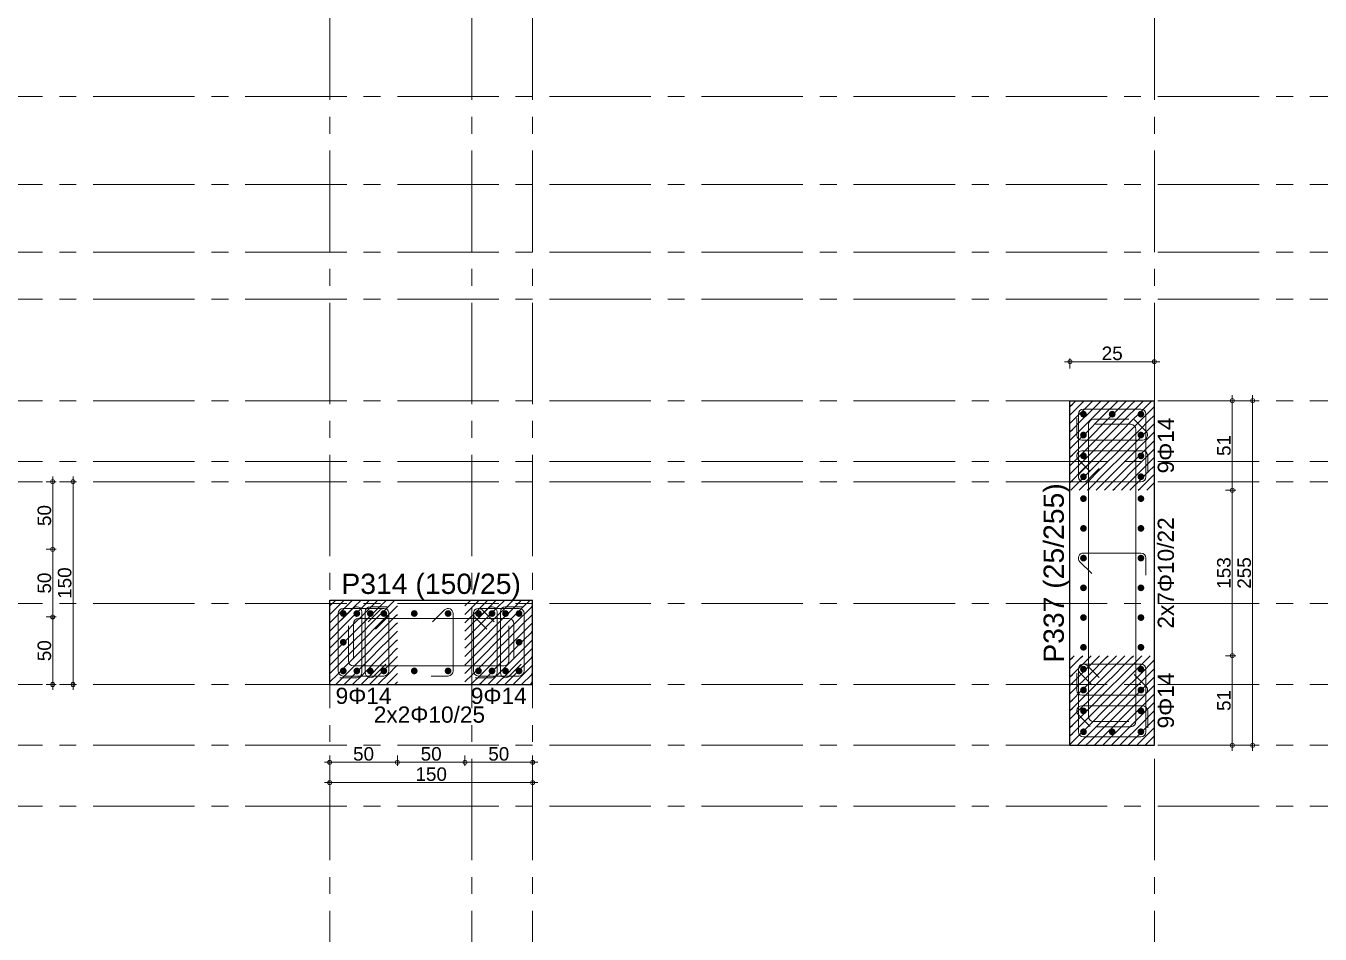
# Model space of a CAD drawing. Header units: millimetres. Extents: x 2232 to 85269, y -3593 to 5869.
# Drawn here: x 33487 to 34444, y 3788 to 4461 of the extents above; entities that cross this region are included whole.
import ezdxf

# ---------------------------------------------------------------- set-up
doc = ezdxf.new("R2010")
doc.units = ezdxf.units.MM
doc.linetypes.add('CENTER2', pattern=[112.5, 75, -12.5, 12.5, -12.5])
doc.linetypes.add('DASHDOT2', pattern=[12.7, 6.35, -3.175, 0, -3.175])
doc.layers.add('aks', color=251, linetype='DASHDOT2', lineweight=35)
for name, color, linetype in [('Donatı Yazısı', 7, 'Continuous'), ('Donatı Çizgisi', 7, 'Continuous'), ('Kolon', 7, 'Continuous'), ('Ölçülendirme', 7, 'Continuous')]:
    doc.layers.add(name, color=color, linetype=linetype)
doc.styles.add('arial_1_18', font='arial.ttf', dxfattribs={"height": 0.2})

# ---------------------------------------------------------------- blocks, each defined once
blk = doc.blocks.new('IDE999Entity6996')
at = {"layer": 'aks', "color": 250, "linetype": 'CENTER2', "lineweight": 5}
blk.add_lwpolyline([(24980.63, 200), (24980.63, 2530)], dxfattribs=at)
blk = doc.blocks.new('IDE999Entity7003')
at = {"layer": 'aks', "color": 250, "linetype": 'CENTER2', "lineweight": 5}
blk.add_lwpolyline([(25485.63, 200), (25485.63, 2530)], dxfattribs=at)
blk = doc.blocks.new('IDE999Entity7004')
at = {"layer": 'aks', "color": 250, "linetype": 'CENTER2', "lineweight": 5}
blk.add_lwpolyline([(24875.63, 200), (24875.63, 2530)], dxfattribs=at)
blk = doc.blocks.new('IDE999Entity7005')
at = {"layer": 'aks', "color": 250, "linetype": 'CENTER2', "lineweight": 5}
blk.add_lwpolyline([(25025.63, 200), (25025.63, 2530)], dxfattribs=at)
blk = doc.blocks.new('IDE999Entity7007')
at = {"layer": 'aks', "color": 250, "linetype": 'CENTER2', "lineweight": 5}
blk.add_lwpolyline([(24025.63, 1440), (27285.63, 1440)], dxfattribs=at)
blk = doc.blocks.new('IDE999Entity7008')
at = {"layer": 'aks', "color": 250, "linetype": 'CENTER2', "lineweight": 5}
blk.add_lwpolyline([(24025.63, 1290), (27285.63, 1290)], dxfattribs=at)
blk = doc.blocks.new('IDE999Entity7009')
at = {"layer": 'aks', "color": 250, "linetype": 'CENTER2', "lineweight": 5}
blk.add_lwpolyline([(24025.63, 1065), (27285.63, 1065)], dxfattribs=at)
blk = doc.blocks.new('IDE999Entity7010')
at = {"layer": 'aks', "color": 250, "linetype": 'CENTER2', "lineweight": 5}
blk.add_lwpolyline([(24025.63, 915), (27285.63, 915)], dxfattribs=at)
blk = doc.blocks.new('IDE999Entity7011')
at = {"layer": 'aks', "color": 250, "linetype": 'CENTER2', "lineweight": 5}
blk.add_lwpolyline([(24025.63, 1170), (27285.63, 1170)], dxfattribs=at)
blk = doc.blocks.new('IDE999Entity7012')
at = {"layer": 'aks', "color": 250, "linetype": 'CENTER2', "lineweight": 5}
blk.add_lwpolyline([(24025.63, 1325), (27285.63, 1325)], dxfattribs=at)
blk = doc.blocks.new('IDE999Entity7013')
at = {"layer": 'aks', "color": 250, "linetype": 'CENTER2', "lineweight": 5}
blk.add_lwpolyline([(24025.63, 1215), (27285.63, 1215)], dxfattribs=at)
blk = doc.blocks.new('IDE999Entity7014')
at = {"layer": 'aks', "color": 250, "linetype": 'CENTER2', "lineweight": 5}
blk.add_lwpolyline([(24025.63, 960), (27285.63, 960)], dxfattribs=at)
blk = doc.blocks.new('IDE999Entity7017')
at = {"layer": 'aks', "color": 250, "linetype": 'CENTER2', "lineweight": 5}
blk.add_lwpolyline([(24025.63, 1155), (27285.63, 1155)], dxfattribs=at)
blk = doc.blocks.new('IDE999Entity7018')
at = {"layer": 'aks', "color": 250, "linetype": 'CENTER2', "lineweight": 5}
blk.add_lwpolyline([(24025.63, 1005), (27285.63, 1005)], dxfattribs=at)
blk = doc.blocks.new('IDE999Entity7043')
at = {"layer": 'aks', "color": 250, "linetype": 'CENTER2', "lineweight": 5}
blk.add_lwpolyline([(24025.63, 1375), (27285.63, 1375)], dxfattribs=at)

msp = doc.modelspace()

# ---------------------------------------------------------------- hatches: boundary and pattern name
at = {"layer": 'Donatı Çizgisi', "linetype": 'Continuous', "lineweight": 5}
h = msp.add_hatch(color=5, dxfattribs=at)
edge = h.paths.add_edge_path(flags=0)
edge.add_arc((34269.23, 4173.17), 2.5, 0, 360)
h = msp.add_hatch(color=5, dxfattribs=at)
edge = h.paths.add_edge_path(flags=0)
edge.add_arc((34290.48, 4173.17), 2.5, 0, 360)
h = msp.add_hatch(color=5, dxfattribs=at)
edge = h.paths.add_edge_path(flags=0)
edge.add_arc((34311.73, 4173.17), 2.5, 0, 360)
h = msp.add_hatch(color=5, dxfattribs=at)
edge = h.paths.add_edge_path(flags=0)
edge.add_arc((34269.23, 4157.73), 2.5, 0, 360)
h = msp.add_hatch(color=5, dxfattribs=at)
edge = h.paths.add_edge_path(flags=0)
edge.add_arc((34311.73, 4157.73), 2.5, 0, 360)
h = msp.add_hatch(color=5, dxfattribs=at)
edge = h.paths.add_edge_path(flags=0)
edge.add_arc((34269.23, 4142.3), 2.5, 0, 360)
h = msp.add_hatch(color=5, dxfattribs=at)
edge = h.paths.add_edge_path(flags=0)
edge.add_arc((34311.73, 4142.3), 2.5, 0, 360)
h = msp.add_hatch(color=5, dxfattribs=at)
edge = h.paths.add_edge_path(flags=0)
edge.add_arc((34269.23, 4126.87), 2.5, 0, 360)
h = msp.add_hatch(color=5, dxfattribs=at)
edge = h.paths.add_edge_path(flags=0)
edge.add_arc((34311.73, 4126.87), 2.5, 0, 360)
h = msp.add_hatch(color=5, dxfattribs=at)
edge = h.paths.add_edge_path(flags=0)
edge.add_arc((34269.23, 4110.67), 2.5, 0, 360)
h = msp.add_hatch(color=5, dxfattribs=at)
edge = h.paths.add_edge_path(flags=0)
edge.add_arc((34311.73, 4110.67), 2.5, 0, 360)
h = msp.add_hatch(color=5, dxfattribs=at)
edge = h.paths.add_edge_path(flags=0)
edge.add_arc((34269.23, 4088.67), 2.5, 0, 360)
h = msp.add_hatch(color=5, dxfattribs=at)
edge = h.paths.add_edge_path(flags=0)
edge.add_arc((34311.73, 4088.67), 2.5, 0, 360)
h = msp.add_hatch(color=5, dxfattribs=at)
edge = h.paths.add_edge_path(flags=0)
edge.add_arc((34269.23, 4066.67), 2.5, 0, 360)
h = msp.add_hatch(color=5, dxfattribs=at)
edge = h.paths.add_edge_path(flags=0)
edge.add_arc((34311.73, 4066.67), 2.5, 0, 360)
h = msp.add_hatch(color=5, dxfattribs=at)
edge = h.paths.add_edge_path(flags=0)
edge.add_arc((34269.23, 4044.67), 2.5, 0, 360)
h = msp.add_hatch(color=5, dxfattribs=at)
edge = h.paths.add_edge_path(flags=0)
edge.add_arc((34311.73, 4044.67), 2.5, 0, 360)
h = msp.add_hatch(color=5, dxfattribs=at)
edge = h.paths.add_edge_path(flags=0)
edge.add_arc((33721.73, 4025.67), 2.5, 0, 360)
h = msp.add_hatch(color=5, dxfattribs=at)
edge = h.paths.add_edge_path(flags=0)
edge.add_arc((33731.73, 4025.67), 2.5, 0, 360)
h = msp.add_hatch(color=5, dxfattribs=at)
edge = h.paths.add_edge_path(flags=0)
edge.add_arc((33741.73, 4025.67), 2.5, 0, 360)
h = msp.add_hatch(color=5, dxfattribs=at)
edge = h.paths.add_edge_path(flags=0)
edge.add_arc((33751.73, 4025.67), 2.5, 0, 360)
h = msp.add_hatch(color=5, dxfattribs=at)
edge = h.paths.add_edge_path(flags=0)
edge.add_arc((33774.23, 4025.67), 2.5, 0, 360)
h = msp.add_hatch(color=5, dxfattribs=at)
edge = h.paths.add_edge_path(flags=0)
edge.add_arc((33799.23, 4025.67), 2.5, 0, 360)
h = msp.add_hatch(color=5, dxfattribs=at)
edge = h.paths.add_edge_path(flags=0)
edge.add_arc((33821.73, 4025.67), 2.5, 0, 360)
h = msp.add_hatch(color=5, dxfattribs=at)
edge = h.paths.add_edge_path(flags=0)
edge.add_arc((33831.73, 4025.67), 2.5, 0, 360)
h = msp.add_hatch(color=5, dxfattribs=at)
edge = h.paths.add_edge_path(flags=0)
edge.add_arc((33841.73, 4025.67), 2.5, 0, 360)
h = msp.add_hatch(color=5, dxfattribs=at)
edge = h.paths.add_edge_path(flags=0)
edge.add_arc((33851.73, 4025.67), 2.5, 0, 360)
h = msp.add_hatch(color=5, dxfattribs=at)
edge = h.paths.add_edge_path(flags=0)
edge.add_arc((34269.23, 4022.67), 2.5, 0, 360)
h = msp.add_hatch(color=5, dxfattribs=at)
edge = h.paths.add_edge_path(flags=0)
edge.add_arc((34311.73, 4022.67), 2.5, 0, 360)
h = msp.add_hatch(color=5, dxfattribs=at)
edge = h.paths.add_edge_path(flags=0)
edge.add_arc((33721.73, 4004.42), 2.5, 0, 360)
h = msp.add_hatch(color=5, dxfattribs=at)
edge = h.paths.add_edge_path(flags=0)
edge.add_arc((33851.73, 4004.42), 2.5, 0, 360)
h = msp.add_hatch(color=5, dxfattribs=at)
edge = h.paths.add_edge_path(flags=0)
edge.add_arc((34269.23, 4000.67), 2.5, 0, 360)
h = msp.add_hatch(color=5, dxfattribs=at)
edge = h.paths.add_edge_path(flags=0)
edge.add_arc((34311.73, 4000.67), 2.5, 0, 360)
h = msp.add_hatch(color=5, dxfattribs=at)
edge = h.paths.add_edge_path(flags=0)
edge.add_arc((33721.73, 3983.17), 2.5, 0, 360)
h = msp.add_hatch(color=5, dxfattribs=at)
edge = h.paths.add_edge_path(flags=0)
edge.add_arc((33731.73, 3983.17), 2.5, 0, 360)
h = msp.add_hatch(color=5, dxfattribs=at)
edge = h.paths.add_edge_path(flags=0)
edge.add_arc((33741.73, 3983.17), 2.5, 0, 360)
h = msp.add_hatch(color=5, dxfattribs=at)
edge = h.paths.add_edge_path(flags=0)
edge.add_arc((33751.73, 3983.17), 2.5, 0, 360)
h = msp.add_hatch(color=5, dxfattribs=at)
edge = h.paths.add_edge_path(flags=0)
edge.add_arc((33774.23, 3983.17), 2.5, 0, 360)
h = msp.add_hatch(color=5, dxfattribs=at)
edge = h.paths.add_edge_path(flags=0)
edge.add_arc((33799.23, 3983.17), 2.5, 0, 360)
h = msp.add_hatch(color=5, dxfattribs=at)
edge = h.paths.add_edge_path(flags=0)
edge.add_arc((33821.73, 3983.17), 2.5, 0, 360)
h = msp.add_hatch(color=5, dxfattribs=at)
edge = h.paths.add_edge_path(flags=0)
edge.add_arc((33831.73, 3983.17), 2.5, 0, 360)
h = msp.add_hatch(color=5, dxfattribs=at)
edge = h.paths.add_edge_path(flags=0)
edge.add_arc((33841.73, 3983.17), 2.5, 0, 360)
h = msp.add_hatch(color=5, dxfattribs=at)
edge = h.paths.add_edge_path(flags=0)
edge.add_arc((33851.73, 3983.17), 2.5, 0, 360)
h = msp.add_hatch(color=5, dxfattribs=at)
edge = h.paths.add_edge_path(flags=0)
edge.add_arc((34269.23, 3984.47), 2.5, 0, 360)
h = msp.add_hatch(color=5, dxfattribs=at)
edge = h.paths.add_edge_path(flags=0)
edge.add_arc((34311.73, 3984.47), 2.5, 0, 360)
h = msp.add_hatch(color=5, dxfattribs=at)
edge = h.paths.add_edge_path(flags=0)
edge.add_arc((34269.23, 3969.03), 2.5, 0, 360)
h = msp.add_hatch(color=5, dxfattribs=at)
edge = h.paths.add_edge_path(flags=0)
edge.add_arc((34311.73, 3969.03), 2.5, 0, 360)
h = msp.add_hatch(color=5, dxfattribs=at)
edge = h.paths.add_edge_path(flags=0)
edge.add_arc((34269.23, 3953.6), 2.5, 0, 360)
h = msp.add_hatch(color=5, dxfattribs=at)
edge = h.paths.add_edge_path(flags=0)
edge.add_arc((34311.73, 3953.6), 2.5, 0, 360)
h = msp.add_hatch(color=5, dxfattribs=at)
edge = h.paths.add_edge_path(flags=0)
edge.add_arc((34269.23, 3938.17), 2.5, 0, 360)
h = msp.add_hatch(color=5, dxfattribs=at)
edge = h.paths.add_edge_path(flags=0)
edge.add_arc((34290.48, 3938.17), 2.5, 0, 360)
h = msp.add_hatch(color=5, dxfattribs=at)
edge = h.paths.add_edge_path(flags=0)
edge.add_arc((34311.73, 3938.17), 2.5, 0, 360)

# ---------------------------------------------------------------- linework, layer by layer
at = {"layer": 'Donatı Çizgisi', "color": 5, "linetype": 'Continuous', "lineweight": 5}
for points in [[(34269.23, 4176.92), (34311.73, 4176.92)], [(34265.48, 4126.87), (34265.48, 4173.17)], [(34315.48, 4173.17), (34315.48, 4126.87)], [(34266.58, 4129.52), (34275.42, 4138.36)], [(34280.72, 4133.05), (34271.88, 4124.21)], [(34311.73, 4123.12), (34269.23, 4123.12)], [(33717.98, 4025.67), (33717.98, 3983.17)], [(33751.73, 4029.42), (33721.73, 4029.42)], [(33749.08, 4028.32), (33740.24, 4019.48)], [(33745.54, 4014.17), (33754.38, 4023.01)], [(33755.48, 3983.17), (33755.48, 4025.67)], [(33817.98, 3983.17), (33817.98, 4025.67)], [(33827.92, 4014.17), (33819.08, 4023.01)], [(33821.73, 4029.42), (33851.73, 4029.42)], [(33824.38, 4028.32), (33833.22, 4019.48)], [(33855.48, 4025.67), (33855.48, 3983.17)], [(34265.48, 3984.47), (34265.48, 3938.17)], [(34311.73, 3988.22), (34269.23, 3988.22)], [(34280.72, 3978.28), (34271.88, 3987.12)], [(34315.48, 3938.17), (34315.48, 3984.47)], [(33721.73, 3979.42), (33751.73, 3979.42)], [(33851.73, 3979.42), (33821.73, 3979.42)], [(34266.58, 3981.81), (34275.42, 3972.97)], [(34269.23, 3934.42), (34311.73, 3934.42)]]:
    msp.add_lwpolyline(points, dxfattribs=at)
at = {"layer": 'Donatı Çizgisi', "color": 1, "linetype": 'Continuous', "lineweight": 5}
for points in [[(34264.23, 4157.73), (34264.23, 4170.23)], [(34272.98, 3949.42), (34272.98, 4165.67)], [(34276.73, 4169.42), (34302.73, 4169.42)], [(34304.23, 4165.67), (34278.23, 4165.67)], [(34306.79, 4169.22), (34315.63, 4160.38)], [(34307.98, 3945.67), (34307.98, 4161.92)], [(34312.98, 4153.98), (34267.98, 4153.98)], [(34267.98, 4146.05), (34312.98, 4146.05)], [(34274.17, 4130.81), (34265.33, 4139.65)], [(34316.73, 4142.3), (34316.73, 4129.8)], [(34269.23, 4070.42), (34311.73, 4070.42)], [(34275.42, 4055.17), (34266.58, 4064.01)], [(34315.48, 4066.67), (34315.48, 4054.17)], [(33741.73, 4030.67), (33754.23, 4030.67)], [(33841.73, 4030.67), (33854.23, 4030.67)], [(33720.24, 4020.73), (33729.08, 4029.57)], [(33732.98, 4021.92), (33844.23, 4021.92)], [(33735.48, 4026.92), (33735.48, 3981.92)], [(33737.98, 3981.92), (33737.98, 4026.92)], [(33787.74, 4019.48), (33796.58, 4028.32)], [(33802.98, 4025.67), (33802.98, 3983.17)], [(33820.24, 4020.73), (33829.08, 4029.57)], [(33835.48, 4026.92), (33835.48, 3981.92)], [(33837.98, 3981.92), (33837.98, 4026.92)], [(33725.48, 4016.67), (33725.48, 3990.67)], [(33729.23, 3992.17), (33729.23, 4018.17)], [(33844.23, 3990.67), (33844.23, 4016.67)], [(33847.98, 4018.17), (33847.98, 3992.17)], [(33729.23, 3986.92), (33840.48, 3986.92)], [(33753.22, 3988.1), (33744.38, 3979.26)], [(33853.22, 3988.1), (33844.38, 3979.26)], [(33731.73, 3978.17), (33719.23, 3978.17)], [(33799.23, 3979.42), (33786.73, 3979.42)], [(33831.73, 3978.17), (33819.23, 3978.17)], [(34264.23, 3969.03), (34264.23, 3981.53)], [(34306.79, 3980.52), (34315.63, 3971.68)], [(34312.98, 3965.28), (34267.98, 3965.28)], [(34267.98, 3957.35), (34312.98, 3957.35)], [(34274.17, 3942.11), (34265.33, 3950.95)], [(34302.73, 3945.67), (34276.73, 3945.67)], [(34316.73, 3953.6), (34316.73, 3941.1)], [(34278.23, 3941.92), (34304.23, 3941.92)]]:
    msp.add_lwpolyline(points, dxfattribs=at)
at = {"layer": 'Donatı Çizgisi', "color": 5, "linetype": 'Continuous', "lineweight": 5}
for centre, start, end in [((34269.23, 4173.17), 90, 180), ((34311.73, 4173.17), 0, 90), ((34269.23, 4126.87), 135, 270), ((34269.23, 4126.87), 180, 315), ((34311.73, 4126.87), 270, 0), ((33721.73, 4025.67), 90, 180), ((33751.73, 4025.67), 0, 135), ((33751.73, 4025.67), 315, 90), ((33821.73, 4025.67), 90, 225), ((33821.73, 4025.67), 45, 180), ((33851.73, 4025.67), 0, 90), ((33721.73, 3983.17), 180, 270), ((33751.73, 3983.17), 270, 0), ((33821.73, 3983.17), 180, 270), ((33851.73, 3983.17), 270, 0), ((34269.23, 3984.47), 45, 180), ((34269.23, 3984.47), 90, 225), ((34311.73, 3984.47), 0, 90), ((34269.23, 3938.17), 180, 270), ((34311.73, 3938.17), 270, 0)]:
    msp.add_arc(centre, 3.75, start, end, dxfattribs=at)
at = {"layer": 'Donatı Çizgisi', "color": 1, "linetype": 'Continuous', "lineweight": 5}
for centre, start, end in [((34276.73, 4165.67), 90, 180), ((34304.23, 4161.92), 0, 90), ((34267.98, 4157.73), 180, 270), ((34312.98, 4157.73), 270, 45), ((34267.98, 4142.3), 90, 225), ((34312.98, 4142.3), 0, 90), ((34269.23, 4066.67), 90, 225), ((34311.73, 4066.67), 0, 90), ((33731.73, 4026.92), 0, 135), ((33741.73, 4026.92), 90, 180), ((33831.73, 4026.92), 0, 135), ((33841.73, 4026.92), 90, 180), ((33732.98, 4018.17), 90, 180), ((33799.23, 4025.67), 0, 135), ((33844.23, 4018.17), 0, 90), ((33729.23, 3990.67), 180, 270), ((33799.23, 3983.17), 270, 0), ((33840.48, 3990.67), 270, 0), ((33731.73, 3981.92), 270, 0), ((33741.73, 3981.92), 180, 315), ((33831.73, 3981.92), 270, 0), ((33841.73, 3981.92), 180, 315), ((34267.98, 3969.03), 180, 270), ((34312.98, 3969.03), 270, 45), ((34267.98, 3953.6), 90, 225), ((34312.98, 3953.6), 0, 90), ((34276.73, 3949.42), 180, 270), ((34304.23, 3945.67), 270, 0)]:
    msp.add_arc(centre, 3.75, start, end, dxfattribs=at)
at = {"layer": 'Kolon', "color": 33, "linetype": 'Continuous', "lineweight": -3}
for points in [[(34259.23, 3928.17), (34259.23, 4183.17)], [(34259.23, 4183.17), (34321.73, 4183.17)], [(34321.73, 3928.17), (34321.73, 4183.17)], [(33711.73, 4035.67), (33861.73, 4035.67)], [(33711.73, 3973.17), (33711.73, 4035.67)], [(33861.73, 3973.17), (33861.73, 4035.67)], [(33711.73, 3973.17), (33861.73, 3973.17)], [(34259.23, 3928.17), (34321.73, 3928.17)]]:
    msp.add_lwpolyline(points, dxfattribs=at)
at = {"layer": 'Kolon', "color": 251, "linetype": 'Continuous', "lineweight": -3}
for points in [[(34259.23, 4178.8), (34261.1, 4180.67)], [(34259.23, 4172.55), (34261.1, 4174.42)], [(34261.1, 4180.67), (34263.6, 4183.17)], [(34261.1, 4168.17), (34273.6, 4180.67)], [(34261.1, 4174.42), (34267.35, 4180.67)], [(34267.35, 4180.67), (34269.85, 4183.17)], [(34267.35, 4168.17), (34273.6, 4174.42)], [(34273.6, 4180.67), (34276.1, 4183.17)], [(34273.6, 4168.17), (34286.1, 4180.67)], [(34273.6, 4174.42), (34279.85, 4180.67)], [(34279.85, 4180.67), (34282.35, 4183.17)], [(34279.85, 4168.17), (34286.1, 4174.42)], [(34286.1, 4180.67), (34288.6, 4183.17)], [(34286.1, 4168.17), (34298.6, 4180.67)], [(34286.1, 4174.42), (34292.35, 4180.67)], [(34292.35, 4180.67), (34294.85, 4183.17)], [(34292.35, 4168.17), (34298.6, 4174.42)], [(34298.6, 4180.67), (34301.1, 4183.17)], [(34298.6, 4168.17), (34311.1, 4180.67)], [(34298.6, 4174.42), (34304.85, 4180.67)], [(34304.85, 4180.67), (34307.35, 4183.17)], [(34304.85, 4168.17), (34311.1, 4174.42)], [(34311.1, 4180.67), (34313.6, 4183.17)], [(34311.1, 4174.42), (34317.35, 4180.67)], [(34311.1, 4168.17), (34321.73, 4178.8)], [(34317.35, 4180.67), (34319.85, 4183.17)], [(34259.23, 4166.3), (34261.1, 4168.17)], [(34261.1, 4155.67), (34273.6, 4168.17)], [(34261.1, 4161.92), (34267.35, 4168.17)], [(34273.6, 4155.67), (34286.1, 4168.17)], [(34273.6, 4161.92), (34279.85, 4168.17)], [(34286.1, 4155.67), (34298.6, 4168.17)], [(34286.1, 4161.92), (34292.35, 4168.17)], [(34298.6, 4155.67), (34311.1, 4168.17)], [(34298.6, 4161.92), (34304.85, 4168.17)], [(34311.1, 4161.92), (34317.35, 4168.17)], [(34311.1, 4155.67), (34321.73, 4166.3)], [(34317.35, 4168.17), (34321.73, 4172.55)], [(34259.23, 4160.05), (34261.1, 4161.92)], [(34259.23, 4153.8), (34261.1, 4155.67)], [(34261.1, 4143.17), (34273.6, 4155.67)], [(34261.1, 4149.42), (34267.35, 4155.67)], [(34267.35, 4155.67), (34273.6, 4161.92)], [(34273.6, 4143.17), (34286.1, 4155.67)], [(34273.6, 4149.42), (34279.85, 4155.67)], [(34279.85, 4155.67), (34286.1, 4161.92)], [(34286.1, 4143.17), (34298.6, 4155.67)], [(34286.1, 4149.42), (34292.35, 4155.67)], [(34292.35, 4155.67), (34298.6, 4161.92)], [(34298.6, 4143.17), (34311.1, 4155.67)], [(34298.6, 4149.42), (34304.85, 4155.67)], [(34304.85, 4155.67), (34311.1, 4161.92)], [(34311.1, 4149.42), (34317.35, 4155.67)], [(34317.35, 4155.67), (34321.73, 4160.05)], [(34259.23, 4147.55), (34261.1, 4149.42)], [(34267.35, 4143.17), (34273.6, 4149.42)], [(34279.85, 4143.17), (34286.1, 4149.42)], [(34292.35, 4143.17), (34298.6, 4149.42)], [(34304.85, 4143.17), (34311.1, 4149.42)], [(34311.1, 4143.17), (34321.73, 4153.8)], [(34317.35, 4143.17), (34321.73, 4147.55)], [(34259.23, 4141.3), (34261.1, 4143.17)], [(34259.23, 4135.05), (34261.1, 4136.92)], [(34261.1, 4130.67), (34273.6, 4143.17)], [(34261.1, 4136.92), (34267.35, 4143.17)], [(34267.35, 4130.67), (34273.6, 4136.92)], [(34273.6, 4130.67), (34286.1, 4143.17)], [(34273.6, 4136.92), (34279.85, 4143.17)], [(34279.85, 4130.67), (34286.1, 4136.92)], [(34286.1, 4130.67), (34298.6, 4143.17)], [(34286.1, 4136.92), (34292.35, 4143.17)], [(34292.35, 4130.67), (34298.6, 4136.92)], [(34298.6, 4130.67), (34311.1, 4143.17)], [(34298.6, 4136.92), (34304.85, 4143.17)], [(34304.85, 4130.67), (34311.1, 4136.92)], [(34311.1, 4136.92), (34317.35, 4143.17)], [(34311.1, 4130.67), (34321.73, 4141.3)], [(34259.23, 4128.8), (34261.1, 4130.67)], [(34261.1, 4118.17), (34273.6, 4130.67)], [(34261.1, 4124.42), (34267.35, 4130.67)], [(34273.6, 4118.17), (34286.1, 4130.67)], [(34273.6, 4124.42), (34279.85, 4130.67)], [(34286.1, 4118.17), (34298.6, 4130.67)], [(34286.1, 4124.42), (34292.35, 4130.67)], [(34298.6, 4118.17), (34311.1, 4130.67)], [(34298.6, 4124.42), (34304.85, 4130.67)], [(34311.1, 4124.42), (34317.35, 4130.67)], [(34311.1, 4118.17), (34321.73, 4128.8)], [(34317.35, 4130.67), (34321.73, 4135.05)], [(34259.23, 4122.55), (34261.1, 4124.42)], [(34259.8, 4116.87), (34261.1, 4118.17)], [(34266.05, 4116.87), (34267.35, 4118.17)], [(34267.35, 4118.17), (34273.6, 4124.42)], [(34272.3, 4116.87), (34273.6, 4118.17)], [(34278.55, 4116.87), (34279.85, 4118.17)], [(34279.85, 4118.17), (34286.1, 4124.42)], [(34284.8, 4116.87), (34286.1, 4118.17)], [(34291.05, 4116.87), (34292.35, 4118.17)], [(34292.35, 4118.17), (34298.6, 4124.42)], [(34297.3, 4116.87), (34298.6, 4118.17)], [(34303.55, 4116.87), (34304.85, 4118.17)], [(34304.85, 4118.17), (34311.1, 4124.42)], [(34309.8, 4116.87), (34311.1, 4118.17)], [(34316.05, 4116.87), (34317.35, 4118.17)], [(34317.35, 4118.17), (34321.73, 4122.55)], [(33711.73, 4031.3), (33716.1, 4035.67)], [(33711.73, 4018.8), (33723.6, 4030.67)], [(33711.73, 4025.05), (33717.35, 4030.67)], [(33717.35, 4030.67), (33722.35, 4035.67)], [(33723.6, 4030.67), (33728.6, 4035.67)], [(33723.6, 4018.17), (33736.1, 4030.67)], [(33723.6, 4024.42), (33729.85, 4030.67)], [(33729.85, 4030.67), (33734.85, 4035.67)], [(33736.1, 4030.67), (33741.1, 4035.67)], [(33736.1, 4018.17), (33748.6, 4030.67)], [(33736.1, 4024.42), (33742.35, 4030.67)], [(33742.35, 4030.67), (33747.35, 4035.67)], [(33748.6, 4030.67), (33753.6, 4035.67)], [(33748.6, 4018.17), (33761.1, 4030.67)], [(33748.6, 4024.42), (33754.85, 4030.67)], [(33754.85, 4030.67), (33759.85, 4035.67)], [(33761.1, 4030.67), (33761.73, 4031.3)], [(33811.73, 4031.3), (33816.1, 4035.67)], [(33811.73, 4018.8), (33823.6, 4030.67)], [(33811.73, 4025.05), (33817.35, 4030.67)], [(33817.35, 4030.67), (33822.35, 4035.67)], [(33823.6, 4030.67), (33828.6, 4035.67)], [(33823.6, 4018.17), (33836.1, 4030.67)], [(33823.6, 4024.42), (33829.85, 4030.67)], [(33829.85, 4030.67), (33834.85, 4035.67)], [(33836.1, 4030.67), (33841.1, 4035.67)], [(33836.1, 4018.17), (33848.6, 4030.67)], [(33836.1, 4024.42), (33842.35, 4030.67)], [(33842.35, 4030.67), (33847.35, 4035.67)], [(33848.6, 4030.67), (33853.6, 4035.67)], [(33848.6, 4018.17), (33861.1, 4030.67)], [(33848.6, 4024.42), (33854.85, 4030.67)], [(33854.85, 4030.67), (33859.85, 4035.67)], [(33861.1, 4030.67), (33861.73, 4031.3)], [(33717.35, 4018.17), (33723.6, 4024.42)], [(33729.85, 4018.17), (33736.1, 4024.42)], [(33742.35, 4018.17), (33748.6, 4024.42)], [(33754.85, 4018.17), (33761.1, 4024.42)], [(33761.1, 4024.42), (33761.73, 4025.05)], [(33817.35, 4018.17), (33823.6, 4024.42)], [(33829.85, 4018.17), (33836.1, 4024.42)], [(33842.35, 4018.17), (33848.6, 4024.42)], [(33854.85, 4018.17), (33861.1, 4024.42)], [(33861.1, 4024.42), (33861.73, 4025.05)], [(33711.73, 4006.3), (33723.6, 4018.17)], [(33711.73, 4012.55), (33717.35, 4018.17)], [(33717.35, 4005.67), (33723.6, 4011.92)], [(33723.6, 4005.67), (33736.1, 4018.17)], [(33723.6, 4011.92), (33729.85, 4018.17)], [(33729.85, 4005.67), (33736.1, 4011.92)], [(33736.1, 4005.67), (33748.6, 4018.17)], [(33736.1, 4011.92), (33742.35, 4018.17)], [(33742.35, 4005.67), (33748.6, 4011.92)], [(33748.6, 4005.67), (33761.1, 4018.17)], [(33748.6, 4011.92), (33754.85, 4018.17)], [(33754.85, 4005.67), (33761.1, 4011.92)], [(33761.1, 4018.17), (33761.73, 4018.8)], [(33761.1, 4011.92), (33761.73, 4012.55)], [(33811.73, 4006.3), (33823.6, 4018.17)], [(33811.73, 4012.55), (33817.35, 4018.17)], [(33817.35, 4005.67), (33823.6, 4011.92)], [(33823.6, 4005.67), (33836.1, 4018.17)], [(33823.6, 4011.92), (33829.85, 4018.17)], [(33829.85, 4005.67), (33836.1, 4011.92)], [(33836.1, 4005.67), (33848.6, 4018.17)], [(33836.1, 4011.92), (33842.35, 4018.17)], [(33842.35, 4005.67), (33848.6, 4011.92)], [(33848.6, 4005.67), (33861.1, 4018.17)], [(33848.6, 4011.92), (33854.85, 4018.17)], [(33854.85, 4005.67), (33861.1, 4011.92)], [(33861.1, 4018.17), (33861.73, 4018.8)], [(33861.1, 4011.92), (33861.73, 4012.55)], [(33711.73, 3993.8), (33723.6, 4005.67)], [(33711.73, 4000.05), (33717.35, 4005.67)], [(33723.6, 3993.17), (33736.1, 4005.67)], [(33723.6, 3999.42), (33729.85, 4005.67)], [(33736.1, 3993.17), (33748.6, 4005.67)], [(33736.1, 3999.42), (33742.35, 4005.67)], [(33748.6, 3993.17), (33761.1, 4005.67)], [(33748.6, 3999.42), (33754.85, 4005.67)], [(33761.1, 4005.67), (33761.73, 4006.3)], [(33811.73, 3993.8), (33823.6, 4005.67)], [(33811.73, 4000.05), (33817.35, 4005.67)], [(33823.6, 3993.17), (33836.1, 4005.67)], [(33823.6, 3999.42), (33829.85, 4005.67)], [(33836.1, 3993.17), (33848.6, 4005.67)], [(33836.1, 3999.42), (33842.35, 4005.67)], [(33848.6, 3993.17), (33861.1, 4005.67)], [(33848.6, 3999.42), (33854.85, 4005.67)], [(33861.1, 4005.67), (33861.73, 4006.3)], [(33711.73, 3981.3), (33723.6, 3993.17)], [(33711.73, 3987.55), (33717.35, 3993.17)], [(33717.35, 3993.17), (33723.6, 3999.42)], [(33723.6, 3980.67), (33736.1, 3993.17)], [(33723.6, 3986.92), (33729.85, 3993.17)], [(33729.85, 3993.17), (33736.1, 3999.42)], [(33736.1, 3980.67), (33748.6, 3993.17)], [(33736.1, 3986.92), (33742.35, 3993.17)], [(33742.35, 3993.17), (33748.6, 3999.42)], [(33748.6, 3980.67), (33761.1, 3993.17)], [(33748.6, 3986.92), (33754.85, 3993.17)], [(33754.85, 3993.17), (33761.1, 3999.42)], [(33761.1, 3999.42), (33761.73, 4000.05)], [(33761.1, 3993.17), (33761.73, 3993.8)], [(33811.73, 3981.3), (33823.6, 3993.17)], [(33811.73, 3987.55), (33817.35, 3993.17)], [(33817.35, 3993.17), (33823.6, 3999.42)], [(33823.6, 3980.67), (33836.1, 3993.17)], [(33823.6, 3986.92), (33829.85, 3993.17)], [(33829.85, 3993.17), (33836.1, 3999.42)], [(33836.1, 3980.67), (33848.6, 3993.17)], [(33836.1, 3986.92), (33842.35, 3993.17)], [(33842.35, 3993.17), (33848.6, 3999.42)], [(33848.6, 3980.67), (33861.1, 3993.17)], [(33848.6, 3986.92), (33854.85, 3993.17)], [(33854.85, 3993.17), (33861.1, 3999.42)], [(33861.1, 3999.42), (33861.73, 4000.05)], [(33861.1, 3993.17), (33861.73, 3993.8)], [(34259.23, 3991.3), (34261.1, 3993.17)], [(34261.1, 3993.17), (34262.4, 3994.47)], [(34261.1, 3980.67), (34273.6, 3993.17)], [(34261.1, 3986.92), (34267.35, 3993.17)], [(34267.35, 3993.17), (34268.65, 3994.47)], [(34273.6, 3993.17), (34274.9, 3994.47)], [(34273.6, 3980.67), (34286.1, 3993.17)], [(34273.6, 3986.92), (34279.85, 3993.17)], [(34279.85, 3993.17), (34281.15, 3994.47)], [(34286.1, 3993.17), (34287.4, 3994.47)], [(34286.1, 3980.67), (34298.6, 3993.17)], [(34286.1, 3986.92), (34292.35, 3993.17)], [(34292.35, 3993.17), (34293.65, 3994.47)], [(34298.6, 3993.17), (34299.9, 3994.47)], [(34298.6, 3980.67), (34311.1, 3993.17)], [(34298.6, 3986.92), (34304.85, 3993.17)], [(34304.85, 3993.17), (34306.15, 3994.47)], [(34311.1, 3993.17), (34312.4, 3994.47)], [(34311.1, 3986.92), (34317.35, 3993.17)], [(34317.35, 3993.17), (34318.65, 3994.47)], [(33717.35, 3980.67), (33723.6, 3986.92)], [(33729.85, 3980.67), (33736.1, 3986.92)], [(33742.35, 3980.67), (33748.6, 3986.92)], [(33754.85, 3980.67), (33761.1, 3986.92)], [(33761.1, 3986.92), (33761.73, 3987.55)], [(33817.35, 3980.67), (33823.6, 3986.92)], [(33829.85, 3980.67), (33836.1, 3986.92)], [(33842.35, 3980.67), (33848.6, 3986.92)], [(33854.85, 3980.67), (33861.1, 3986.92)], [(33861.1, 3986.92), (33861.73, 3987.55)], [(34259.23, 3985.05), (34261.1, 3986.92)], [(34267.35, 3980.67), (34273.6, 3986.92)], [(34279.85, 3980.67), (34286.1, 3986.92)], [(34292.35, 3980.67), (34298.6, 3986.92)], [(34304.85, 3980.67), (34311.1, 3986.92)], [(34311.1, 3980.67), (34321.73, 3991.3)], [(34317.35, 3980.67), (34321.73, 3985.05)], [(33711.73, 3975.05), (33717.35, 3980.67)], [(33716.1, 3973.17), (33723.6, 3980.67)], [(33722.35, 3973.17), (33723.6, 3974.42)], [(33723.6, 3974.42), (33729.85, 3980.67)], [(33728.6, 3973.17), (33736.1, 3980.67)], [(33734.85, 3973.17), (33736.1, 3974.42)], [(33736.1, 3974.42), (33742.35, 3980.67)], [(33741.1, 3973.17), (33748.6, 3980.67)], [(33747.35, 3973.17), (33748.6, 3974.42)], [(33748.6, 3974.42), (33754.85, 3980.67)], [(33753.6, 3973.17), (33761.1, 3980.67)], [(33759.85, 3973.17), (33761.1, 3974.42)], [(33761.1, 3980.67), (33761.73, 3981.3)], [(33761.1, 3974.42), (33761.73, 3975.05)], [(33811.73, 3975.05), (33817.35, 3980.67)], [(33816.1, 3973.17), (33823.6, 3980.67)], [(33822.35, 3973.17), (33823.6, 3974.42)], [(33823.6, 3974.42), (33829.85, 3980.67)], [(33828.6, 3973.17), (33836.1, 3980.67)], [(33834.85, 3973.17), (33836.1, 3974.42)], [(33836.1, 3974.42), (33842.35, 3980.67)], [(33841.1, 3973.17), (33848.6, 3980.67)], [(33847.35, 3973.17), (33848.6, 3974.42)], [(33848.6, 3974.42), (33854.85, 3980.67)], [(33853.6, 3973.17), (33861.1, 3980.67)], [(33859.85, 3973.17), (33861.1, 3974.42)], [(33861.1, 3980.67), (33861.73, 3981.3)], [(33861.1, 3974.42), (33861.73, 3975.05)], [(34259.23, 3978.8), (34261.1, 3980.67)], [(34259.23, 3972.55), (34261.1, 3974.42)], [(34261.1, 3968.17), (34273.6, 3980.67)], [(34261.1, 3974.42), (34267.35, 3980.67)], [(34267.35, 3968.17), (34273.6, 3974.42)], [(34273.6, 3968.17), (34286.1, 3980.67)], [(34273.6, 3974.42), (34279.85, 3980.67)], [(34279.85, 3968.17), (34286.1, 3974.42)], [(34286.1, 3968.17), (34298.6, 3980.67)], [(34286.1, 3974.42), (34292.35, 3980.67)], [(34292.35, 3968.17), (34298.6, 3974.42)], [(34298.6, 3968.17), (34311.1, 3980.67)], [(34298.6, 3974.42), (34304.85, 3980.67)], [(34304.85, 3968.17), (34311.1, 3974.42)], [(34311.1, 3974.42), (34317.35, 3980.67)], [(34311.1, 3968.17), (34321.73, 3978.8)], [(34259.23, 3966.3), (34261.1, 3968.17)], [(34261.1, 3955.67), (34273.6, 3968.17)], [(34261.1, 3961.92), (34267.35, 3968.17)], [(34273.6, 3955.67), (34286.1, 3968.17)], [(34273.6, 3961.92), (34279.85, 3968.17)], [(34286.1, 3955.67), (34298.6, 3968.17)], [(34286.1, 3961.92), (34292.35, 3968.17)], [(34298.6, 3955.67), (34311.1, 3968.17)], [(34298.6, 3961.92), (34304.85, 3968.17)], [(34311.1, 3961.92), (34317.35, 3968.17)], [(34311.1, 3955.67), (34321.73, 3966.3)], [(34317.35, 3968.17), (34321.73, 3972.55)], [(34259.23, 3960.05), (34261.1, 3961.92)], [(34259.23, 3953.8), (34261.1, 3955.67)], [(34261.1, 3943.17), (34273.6, 3955.67)], [(34261.1, 3949.42), (34267.35, 3955.67)], [(34267.35, 3955.67), (34273.6, 3961.92)], [(34273.6, 3943.17), (34286.1, 3955.67)], [(34273.6, 3949.42), (34279.85, 3955.67)], [(34279.85, 3955.67), (34286.1, 3961.92)], [(34286.1, 3943.17), (34298.6, 3955.67)], [(34286.1, 3949.42), (34292.35, 3955.67)], [(34292.35, 3955.67), (34298.6, 3961.92)], [(34298.6, 3943.17), (34311.1, 3955.67)], [(34298.6, 3949.42), (34304.85, 3955.67)], [(34304.85, 3955.67), (34311.1, 3961.92)], [(34311.1, 3949.42), (34317.35, 3955.67)], [(34311.1, 3943.17), (34321.73, 3953.8)], [(34317.35, 3955.67), (34321.73, 3960.05)], [(34259.23, 3947.55), (34261.1, 3949.42)], [(34267.35, 3943.17), (34273.6, 3949.42)], [(34279.85, 3943.17), (34286.1, 3949.42)], [(34292.35, 3943.17), (34298.6, 3949.42)], [(34304.85, 3943.17), (34311.1, 3949.42)], [(34317.35, 3943.17), (34321.73, 3947.55)], [(34259.23, 3941.3), (34261.1, 3943.17)], [(34259.23, 3935.05), (34261.1, 3936.92)], [(34261.1, 3930.67), (34273.6, 3943.17)], [(34261.1, 3936.92), (34267.35, 3943.17)], [(34267.35, 3930.67), (34273.6, 3936.92)], [(34273.6, 3930.67), (34286.1, 3943.17)], [(34273.6, 3936.92), (34279.85, 3943.17)], [(34279.85, 3930.67), (34286.1, 3936.92)], [(34286.1, 3930.67), (34298.6, 3943.17)], [(34286.1, 3936.92), (34292.35, 3943.17)], [(34292.35, 3930.67), (34298.6, 3936.92)], [(34298.6, 3930.67), (34311.1, 3943.17)], [(34298.6, 3936.92), (34304.85, 3943.17)], [(34304.85, 3930.67), (34311.1, 3936.92)], [(34311.1, 3936.92), (34317.35, 3943.17)], [(34311.1, 3930.67), (34321.73, 3941.3)], [(34317.35, 3930.67), (34321.73, 3935.05)], [(34259.23, 3928.8), (34261.1, 3930.67)], [(34264.85, 3928.17), (34267.35, 3930.67)], [(34271.1, 3928.17), (34273.6, 3930.67)], [(34277.35, 3928.17), (34279.85, 3930.67)], [(34283.6, 3928.17), (34286.1, 3930.67)], [(34289.85, 3928.17), (34292.35, 3930.67)], [(34296.1, 3928.17), (34298.6, 3930.67)], [(34302.35, 3928.17), (34304.85, 3930.67)], [(34308.6, 3928.17), (34311.1, 3930.67)], [(34314.85, 3928.17), (34317.35, 3930.67)], [(34321.1, 3928.17), (34321.73, 3928.8)]]:
    msp.add_lwpolyline(points, dxfattribs=at)
at = {"layer": 'Ölçülendirme', "color": 5, "linetype": 'Continuous', "lineweight": 5}
for points in [[(34259.23, 4206.97), (34259.23, 4214.47)], [(34321.73, 4206.97), (34321.73, 4214.47)], [(34325.73, 4211.97), (34255.23, 4211.97)], [(34379.33, 3924.17), (34379.33, 4187.17)], [(34394.33, 3924.17), (34394.33, 4187.17)], [(34374.33, 4183.17), (34381.83, 4183.17)], [(34389.33, 4183.17), (34396.83, 4183.17)], [(33506.83, 3969.17), (33506.83, 4127.17)], [(33521.83, 3969.17), (33521.83, 4127.17)], [(33501.83, 4123.17), (33509.33, 4123.17)], [(33516.83, 4123.17), (33524.33, 4123.17)], [(34374.33, 4116.87), (34381.83, 4116.87)], [(33501.83, 4073.17), (33509.33, 4073.17)], [(33501.83, 4023.17), (33509.33, 4023.17)], [(34374.33, 3994.47), (34381.83, 3994.47)], [(33501.83, 3973.17), (33509.33, 3973.17)], [(33516.83, 3973.17), (33524.33, 3973.17)], [(34374.33, 3928.17), (34381.83, 3928.17)], [(34389.33, 3928.17), (34396.83, 3928.17)], [(33707.73, 3915.57), (33865.73, 3915.57)], [(33711.73, 3920.57), (33711.73, 3913.07)], [(33761.73, 3920.57), (33761.73, 3913.07)], [(33811.73, 3920.57), (33811.73, 3913.07)], [(33861.73, 3920.57), (33861.73, 3913.07)], [(33707.73, 3900.57), (33865.73, 3900.57)], [(33711.73, 3905.57), (33711.73, 3898.07)], [(33861.73, 3905.57), (33861.73, 3898.07)]]:
    msp.add_lwpolyline(points, dxfattribs=at)
for centre in [(34259.23, 4211.97), (34321.73, 4211.97), (34379.33, 4183.17), (34394.33, 4183.17), (33506.83, 4123.17), (33521.83, 4123.17), (34379.33, 4116.87), (33506.83, 4073.17), (33506.83, 4023.17), (34379.33, 3994.47), (33506.83, 3973.17), (33521.83, 3973.17), (34379.33, 3928.17), (34394.33, 3928.17), (33711.73, 3915.57), (33761.73, 3915.57), (33811.73, 3915.57), (33861.73, 3915.57), (33711.73, 3900.57), (33861.73, 3900.57)]:
    msp.add_circle(centre, 1.5, dxfattribs=at)

# ---------------------------------------------------------------- block references
at = {"layer": 'aks'}
for name in ['IDE999Entity7004', 'IDE999Entity6996', 'IDE999Entity7005', 'IDE999Entity7003', 'IDE999Entity7007', 'IDE999Entity7043', 'IDE999Entity7012', 'IDE999Entity7008', 'IDE999Entity7013', 'IDE999Entity7011', 'IDE999Entity7017', 'IDE999Entity7009', 'IDE999Entity7018', 'IDE999Entity7014', 'IDE999Entity7010']:
    msp.add_blockref(name, (8836.1, 2968.17), dxfattribs=at)

# ---------------------------------------------------------------- texts
at = {"layer": 'Donatı Yazısı', "color": 1, "linetype": 'Continuous', "lineweight": 5, "style": 'arial_1_18'}
for s, p in [('9Φ14', (34336.13, 4129.35)), ('2x7Φ10/22', (34336.13, 4014.49)), ('9Φ14', (34336.13, 3940.65))]:
    msp.add_text(s, height=12, rotation=90, dxfattribs=at).set_placement(p)
for s, p in [('9Φ14', (33716.06, 3958.77)), ('9Φ14', (33816.06, 3958.77)), ('2x2Φ10/25', (33744.27, 3944.89))]:
    msp.add_text(s, height=12, dxfattribs=at).set_placement(p)
at = {"layer": 'Kolon', "color": 1, "linetype": 'Continuous', "lineweight": 5, "style": 'arial_1_18'}
msp.add_text('P337 (25/255)', height=15, rotation=90, dxfattribs=at).set_placement((34254.73, 3989.27))
msp.add_text('P314 (150/25)', height=15, dxfattribs=at).set_placement((33720.33, 4040.17))
at = {"layer": 'Ölçülendirme', "color": 5, "linetype": 'Continuous', "lineweight": 5, "style": 'arial_1_18'}
for s, p in [('25', (34282.71, 4213.22)), ('50', (33728.96, 3916.82)), ('50', (33778.96, 3916.82)), ('50', (33828.96, 3916.82)), ('150', (33775.08, 3901.82))]:
    msp.add_text(s, height=10, dxfattribs=at).set_placement(p)
for s, p in [('51', (34378.08, 4142.25)), ('50', (33505.58, 4090.4)), ('150', (33520.58, 4036.51)), ('153', (34378.08, 4044.01)), ('255', (34393.08, 4044.01)), ('50', (33505.58, 4040.4)), ('50', (33505.58, 3990.4)), ('51', (34378.08, 3953.55))]:
    msp.add_text(s, height=10, rotation=90, dxfattribs=at).set_placement(p)

doc.saveas('drawing.dxf')
